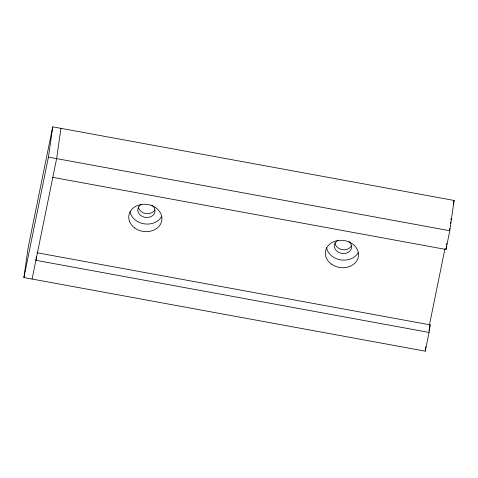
<?xml version="1.0" encoding="UTF-8"?>
<svg xmlns="http://www.w3.org/2000/svg" width="478" height="478" viewBox="0 0 478 478"><rect width="100%" height="100%" fill="white"/><g stroke="black" fill="none" stroke-linecap="round" stroke-linejoin="round"><path stroke-width="0.72" d="M36.985 252.743L430.146 324.861L429.071 332.431L425.253 351.163L23.9 277.545L28.208 247.269L52.747 126.837L454.1 200.455L449.792 230.731L445.974 249.468L52.813 177.35M23.9 277.545L48.439 157.113L52.747 126.837M36.4 256.871L35.91 260.313L429.071 332.431M60.939 128.337L56.631 158.612L32.092 279.044M425.253 351.163L425.88 346.735M445.974 249.468L446.464 246.027M446.661 244.646L446.852 243.272M450.485 223.549L450.688 222.127M450.987 220L451.19 218.583M453.359 204.106L454.1 200.455M429.483 324.693L444.982 248.62M428.999 330.495L430.146 324.861M449.493 229.924L449.78 228.514M48.439 157.113L449.792 230.731M154.818 209.896A8.664 7.098 8.1 0 1 145.539 213.541A8.664 7.098 8.1 0 1 138.363 206.872M349.048 241.623A8.664 7.098 8.1 0 1 348.803 251.966A8.664 7.098 8.1 0 1 336.279 250.586A8.664 7.098 8.1 0 1 337.982 240.404M351.402 245.955A8.664 7.098 8.1 0 1 342.123 249.6A8.664 7.098 8.1 0 1 334.947 242.932M151.908 205.122A8.664 7.098 8.1 0 1 152.584 215.638A8.664 7.098 8.1 0 1 139.857 214.694A8.664 7.098 8.1 0 1 141.398 204.345M161.54 216.731A16.664 13.647 8.1 0 1 144.123 223.824A16.664 13.647 8.1 0 1 129.998 211.64M358.118 252.79A16.664 13.647 8.1 0 1 340.7 259.883A16.664 13.647 8.1 0 1 326.576 247.7M134.79 228.024A16.664 13.647 8.1 0 0 161.725 220.944A16.664 13.647 8.1 0 0 139.516 204.847A16.664 13.647 8.1 0 0 134.79 228.024M331.374 264.083A16.664 13.647 8.1 0 0 358.309 257.003A16.664 13.647 8.1 0 0 336.094 240.906A16.664 13.647 8.1 0 0 331.374 264.083"/></g></svg>
